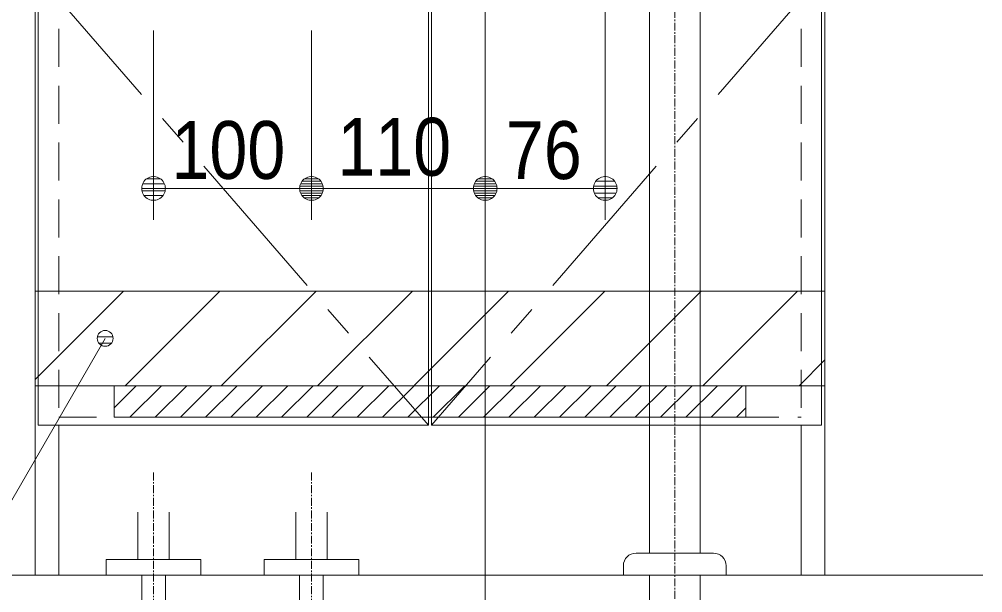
# Model space of a CAD drawing. Units: millimetres, scale not verified. Extents: x -3962 to 4227, y -3045 to 3045.
# Drawn here: x -3198 to -2588, y -11 to 352 of the extents above; entities that cross this region are included whole.
import ezdxf
from ezdxf.enums import TextEntityAlignment as Align

# ---------------------------------------------------------------- set-up
doc = ezdxf.new("R2010")
doc.units = ezdxf.units.MM
doc.header["$LTSCALE"] = 20
doc.linetypes.add('CHAIN1', pattern=[8, 5, -1, 1, -1])
doc.linetypes.add('DASHED1', pattern=[1.8, 1.2, -0.6])
for name, color, linetype, lineweight in [('0-1_4給排水', 7, 'Continuous', 9), ('0-2_5ボウル・キャビネット', 7, 'Continuous', 9), ('0-4_0', 7, 'Continuous', 9), ('0-5_2寸法-1', 7, 'Continuous', 9), ('0-6_2寸法-3', 7, 'Continuous', 9)]:
    doc.layers.add(name, color=color, linetype=linetype, lineweight=lineweight)
doc.styles.add('ＭＳ Ｐゴシック', font='')
doc.styles.get('ＭＳ Ｐゴシック').set_extended_font_data('MS PGothic')

# ---------------------------------------------------------------- blocks, each defined once
blk = doc.blocks.new('グループ-7')
at = {"layer": '0-1_4給排水', "linetype": 'CHAIN1'}
blk.add_line((-19900, -1100), (-19900, 11120), dxfattribs=at)
at = {"layer": '0-1_4給排水'}
blk.add_line((-20550, 93.3), (-20550, 120), dxfattribs=at)
for points in [[(-20220, 9520), (-20220, 280), (-19580, 280), (-19580, 9520)], [(-20390, 280), (-20387.5, 280), (-19412.5, 280), (-19410, 280)], [(-19250, 120), (-19250, 93.3), (-19250, 0), (-20550, 0), (-20550, 93.3)], [(-20220, 0), (-20220, -600), (-19580, -600), (-19580, 0)]]:
    blk.add_lwpolyline(points, dxfattribs=at)
for centre, start, end in [((-20390, 120), 90, 180), ((-19410, 120), 0, 90)]:
    blk.add_arc(centre, 160, start, end, dxfattribs=at)
blk = doc.blocks.new('_Dot')
at = {"layer": '0-4_0'}
for p, q in [((-10, 0), (-20, 0)), ((9.78, 2), (-9.78, 2)), ((7.99, 6), (-7.99, 6)), ((9.16, -3.98), (-9.16, -3.98)), ((6, -7.98), (-6, -7.98))]:
    blk.add_line(p, q, dxfattribs=at)
for points in [[(10, 0), (9.92, 1.25), (9.69, 2.49), (9.3, 3.68), (8.76, 4.82), (8.09, 5.88), (7.29, 6.85), (6.37, 7.71), (5.36, 8.44), (4.26, 9.05), (3.09, 9.51), (1.87, 9.82), (0.63, 9.98), (-0.63, 9.98), (-1.87, 9.82), (-3.09, 9.51), (-4.26, 9.05), (-5.36, 8.44), (-6.37, 7.71), (-7.29, 6.85), (-8.09, 5.88), (-8.76, 4.82), (-9.3, 3.68), (-9.69, 2.49), (-9.92, 1.25), (-10, 0), (0, 0)], [(-10, 0), (-9.92, -1.25), (-9.69, -2.49), (-9.3, -3.68), (-8.76, -4.82), (-8.09, -5.88), (-7.29, -6.85), (-6.37, -7.71), (-5.36, -8.44), (-4.26, -9.05), (-3.09, -9.51), (-1.87, -9.82), (-0.63, -9.98), (0.63, -9.98), (1.87, -9.82), (3.09, -9.51), (4.26, -9.05), (5.36, -8.44), (6.37, -7.71), (7.29, -6.85), (8.09, -5.88), (8.76, -4.82), (9.3, -3.68), (9.69, -2.49), (9.92, -1.25), (10, 0), (0, 0)]]:
    blk.add_lwpolyline(points, close=True, dxfattribs=at)
blk = doc.blocks.new('グループ-11')
at = {"layer": '0-1_4給排水', "linetype": 'CHAIN1'}
for p, q in [((-26500, 1300), (-26500, -900)), ((-24500, 1300), (-24500, -900))]:
    blk.add_line(p, q, dxfattribs=at)
at = {"layer": '0-1_4給排水'}
for points in [[(-26700, 800), (-26700, 200), (-26300, 200), (-26300, 800)], [(-24700, 800), (-24700, 200), (-24300, 200), (-24300, 800)]]:
    blk.add_lwpolyline(points, dxfattribs=at)
for points in [[(-27100, 200), (-25900, 200), (-25900, 0), (-27100, 0)], [(-25100, 200), (-23900, 200), (-23900, 0), (-25100, 0)], [(-26650, 0), (-26350, 0), (-26350, -400), (-26650, -400)], [(-24650, 0), (-24350, 0), (-24350, -400), (-24650, -400)]]:
    blk.add_lwpolyline(points, close=True, dxfattribs=at)

msp = doc.modelspace()

# ---------------------------------------------------------------- linework, layer by layer
at = {"layer": '0-2_5ボウル・キャビネット', "linetype": 'DASHED1'}
for p, q in [((-3172.5, 670), (-3172.5, 95)), ((-2702.5, 670), (-2702.5, 95)), ((-3172.5, 120), (-2702.5, 120)), ((-3137.5, 120), (-3137.5, 100)), ((-2737.5, 120), (-2737.5, 100)), ((-3172.5, 100), (-2702.5, 100))]:
    msp.add_line(p, q, dxfattribs=at)
at = {"layer": '0-2_5ボウル・キャビネット'}
for p, q in [((-3187.5, 124), (-3131.5, 180)), ((-3130.54, 120), (-3070.54, 180)), ((-3069.58, 120), (-3009.58, 180)), ((-3008.62, 120), (-2948.62, 180)), ((-2947.66, 120), (-2887.66, 180)), ((-2886.7, 120), (-2826.7, 180)), ((-2825.74, 120), (-2765.74, 180)), ((-2764.78, 120), (-2704.78, 180)), ((-2703.82, 120), (-2687.5, 136.32)), ((-3137.5, 106), (-3123.5, 120)), ((-3127.5, 100), (-3107.5, 120)), ((-3111.5, 100), (-3091.5, 120)), ((-3095.5, 100), (-3075.5, 120)), ((-3079.5, 100), (-3059.5, 120)), ((-3063.5, 100), (-3043.5, 120)), ((-3047.5, 100), (-3027.5, 120)), ((-3031.5, 100), (-3011.5, 120)), ((-3015.5, 100), (-2995.5, 120)), ((-2999.5, 100), (-2979.5, 120)), ((-2983.5, 100), (-2963.5, 120)), ((-2967.5, 100), (-2947.5, 120)), ((-2951.5, 100), (-2931.5, 120)), ((-2935.5, 100), (-2915.5, 120)), ((-2919.5, 100), (-2899.5, 120)), ((-2903.5, 100), (-2883.5, 120)), ((-2887.5, 100), (-2867.5, 120)), ((-2871.5, 100), (-2851.5, 120)), ((-2855.5, 100), (-2835.5, 120)), ((-2839.5, 100), (-2819.5, 120)), ((-2823.5, 100), (-2803.5, 120)), ((-2807.5, 100), (-2787.5, 120)), ((-2791.5, 100), (-2771.5, 120)), ((-2775.5, 100), (-2755.5, 120)), ((-2759.5, 100), (-2739.5, 120)), ((-2743.5, 100), (-2737.5, 106)), ((-3172.5, 0), (-3172.5, 95)), ((-2702.5, 0), (-2702.5, 95)), ((-3287.5, 0), (-2587.5, 0))]:
    msp.add_line(p, q, dxfattribs=at)
for points in [[(-3187.5, 670), (-2687.5, 670), (-2687.5, 0), (-3187.5, 0)], [(-3185.5, 665), (-3185.5, 95), (-2938.5, 95), (-2938.5, 665)], [(-2689.5, 665), (-2936.5, 665), (-2936.5, 95), (-2689.5, 95)], [(-2938.5, 650), (-2936.5, 650), (-2936.5, 100), (-2938.5, 100)], [(-3187.5, 180), (-2687.5, 180), (-2687.5, 120), (-3187.5, 120)], [(-3187.5, 180), (-2687.5, 180), (-2687.5, 120), (-3187.5, 120)], [(-3137.5, 120), (-2737.5, 120), (-2737.5, 100), (-3137.5, 100)]]:
    msp.add_lwpolyline(points, close=True, dxfattribs=at)
at = {"layer": '0-2_5ボウル・キャビネット', "linetype": 'CHAIN1'}
for points in [[(-2938.5, 665), (-3185.5, 380), (-2938.5, 95)], [(-2936.5, 665), (-2689.5, 380), (-2936.5, 95)]]:
    msp.add_lwpolyline(points, dxfattribs=at)
at = {"layer": '0-5_2寸法-1'}
for p, q in [((-2826.5, 402.5), (-2826.5, 225)), ((-2902.5, 367), (-2902.5, 225)), ((-3112.5, 345), (-3112.5, 225)), ((-3012.5, 345), (-3012.5, 225)), ((-3012.5, 345), (-3012.5, 225)), ((-2902.5, 345), (-2902.5, 225)), ((-3027.51, 245), (-3097.49, 245)), ((-2997.49, 245), (-2917.51, 245)), ((-2887.49, 245), (-2841.51, 245)), ((-2902.5, 225), (-2902.5, -175)), ((-2902.5, 225), (-2902.5, -175))]:
    msp.add_line(p, q, dxfattribs=at)
at = {"layer": '0-6_2寸法-3'}
for p, q in [((-3142.96, 154.99), (-3143.31, 154.99)), ((-3142.96, 154.99), (-3143.31, 154.99)), ((-3138.24, 150.99), (-3148.03, 150.99)), ((-3139.14, 146.99), (-3147.13, 146.99))]:
    msp.add_line(p, q, dxfattribs=at)
msp.add_lwpolyline([(-3143.14, 150), (-3464.83, -407.18), (-2993.91, -407.18)], dxfattribs=at)
msp.add_circle((-3143.14, 150), 5.01, dxfattribs=at)
msp.add_circle((-3143.14, 150), 5.01, dxfattribs=at)

# ---------------------------------------------------------------- block references
at = {"layer": '0-1_4給排水', "xscale": 0.05, "yscale": 0.05}
for name in ['グループ-7', 'グループ-11']:
    msp.add_blockref(name, (-1787.5, 0), dxfattribs=at)
at = {"layer": '0-5_2寸法-1', "xscale": 0.7503418, "yscale": 0.7503418, "rotation": 180}
for p in [(-3112.5, 245), (-3012.5, 245), (-2902.5, 245)]:
    msp.add_blockref('_Dot', p, dxfattribs=at)
at = {"layer": '0-5_2寸法-1', "xscale": 0.7503418, "yscale": 0.7503418}
for p in [(-3012.5, 245), (-2902.5, 245), (-2826.5, 245)]:
    msp.add_blockref('_Dot', p, dxfattribs=at)

# ---------------------------------------------------------------- texts
at = {"layer": '0-5_2寸法-1', "style": 'ＭＳ Ｐゴシック', "width": 0.9}
for s, p in [('100', (-3101.11, 240.04)), ('110', (-2996.11, 242.04)), ('76', (-2889.38, 239.94))]:
    msp.add_text(s, height=36.66, dxfattribs=at).set_placement(p, align=Align.BOTTOM_LEFT)

doc.saveas('drawing.dxf')
